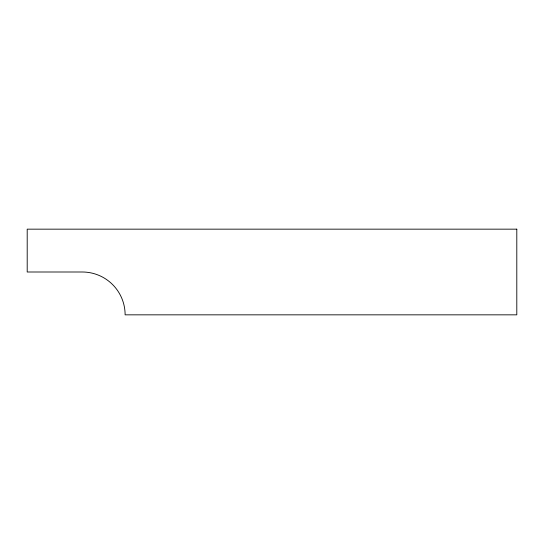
<?xml version="1.0" encoding="UTF-8"?>
<svg xmlns="http://www.w3.org/2000/svg" width="544" height="544" viewBox="0 0 544 544"><rect width="100%" height="100%" fill="white"/><g stroke="black" fill="none" stroke-linecap="round" stroke-linejoin="round"><path stroke-width="0.82" d="M516.8 229.16L27.2 229.16L27.2 272L82.28 272A42.84 42.84 0 0 1 125.12 314.84L516.8 314.84L516.8 229.16"/></g></svg>
